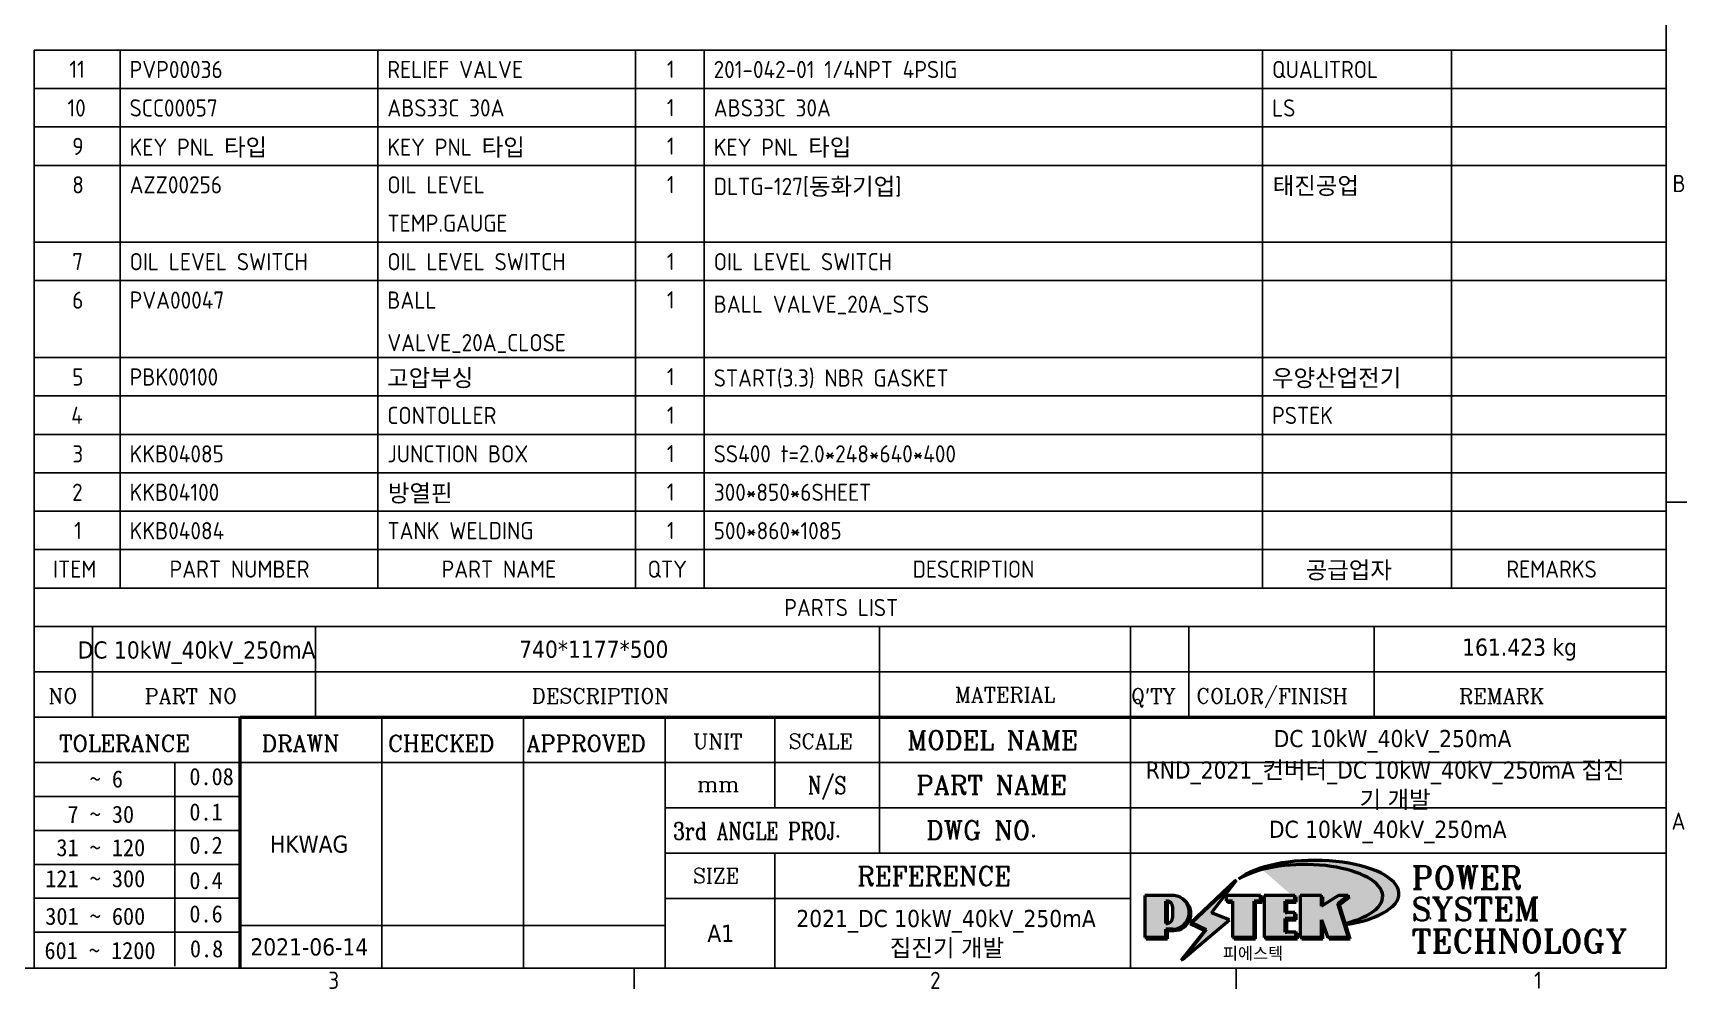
# Model space of a CAD drawing. Header units: millimetres. Extents: x 0 to 4205, y 0 to 2970.
# Drawn here: x 3154 to 4117, y 88 to 644 of the extents above; entities that cross this region are included whole.
import ezdxf
from ezdxf.enums import TextEntityAlignment as Align

# ---------------------------------------------------------------- set-up
doc = ezdxf.new("R2010")
doc.units = ezdxf.units.MM
doc.header["$LTSCALE"] = 5
doc.layers.get('0').update_dxf_attribs({"color": 3, "lineweight": 25})
for name, color, linetype, lineweight in [('경계(ISO)', 7, 'Continuous', 25), ('기호(ISO)', 5, 'Continuous', 25), ('제목(ISO)', 5, 'Continuous', 50), ('해치(ISO)', 7, 'Continuous', 18)]:
    doc.layers.add(name, color=color, linetype=linetype, lineweight=lineweight)
doc.styles.add('HAN_291', font='')
doc.styles.add('HAN_370', font='', dxfattribs={"width": 2})
doc.styles.add('RC_284', font='ROMANC.shx')
doc.styles.add('RC_287', font='ROMANC.shx')
doc.styles.add('RC_292', font='ROMANC.shx')
doc.styles.add('ROMANT_294', font='romant.shx')
doc.styles.add('문자 텍스트_PSTEK_POSCO', font='isocp.shx')
doc.styles.add('텍스트 스타일198', font='tahoma.ttf')
doc.styles.add('텍스트 스타일333', font='ROMANC.shx', dxfattribs={"width": 0.800000011920929})
doc.styles.get('HAN_291').set_extended_font_data('GulimChe')
doc.styles.get('HAN_370').set_extended_font_data('GulimChe')

# ---------------------------------------------------------------- blocks, each defined once
blk = doc.blocks.new('경계 Default Border')
at = {"layer": '경계(ISO)'}
for p, q in [((820.9999847412109, 74.25000190734863), (823.3999633789062, 74.25000190734863)), ((700.8333587646484, 20), (700.8333587646484, 17.59999990463257)), ((770.9166717529297, 20), (770.9166717529297, 17.59999990463257))]:
    blk.add_line(p, q, dxfattribs=at)
at = {"layer": '경계(ISO)', "flags": 128}
blk.add_lwpolyline([(20, 20), (20, 574.0000152587891), (820.9999847412109, 574.0000152587891), (820.9999847412109, 20), (20, 20)], dxfattribs=at)
at = {"layer": '경계(ISO)', "color": 2, "char_height": 2.000000029802322, "attachment_point": 7, "style": '문자 텍스트_PSTEK_POSCO'}
for s, insert in [('B', (821.718846771929, 110.3559296629392)), ('A', (821.6096005397008, 36.12023240455892)), ('3', (665.2373597012412, 17.580929648038)), ('2', (735.293492964537, 17.580929648038)), ('1', (805.6157107556489, 17.59999997019768))]:
    blk.add_mtext(s, dxfattribs=dict(at, insert=insert))
blk = doc.blocks.new('제목 블록 PSTEK')
for color, points in [(252, [(317.2195697678507, 17.0593801673321), (322.0326348870767, 21.62682475217465), (322.2781991042243, 21.94392121864296), (317.0471853425802, 16.97985676345368), (318.7512090904202, 16.1899260703855), (316.0018030350395, 12.71868385740789), (316.3356552234328, 13.00206718743325), (318.9235935156908, 16.2694494742633)]), (5, [(321.6183518841322, 17.4193704504104), (319.5281351041078, 18.24969419629727), (322.4505835294948, 22.02344462252142), (317.2195697678507, 17.0593801673321), (318.9235935156908, 16.2694494742633), (316.1741874603099, 12.79820726128571)]), (1, [(324.4839107253602, 19.60711530335299), (325.2419748254881, 19.60711530335299), (325.2419748254881, 20.25857663940324), (321.2266040451076, 20.25857663940324), (321.2266040451076, 19.60711530335299), (321.9846681452406, 19.60711530335299), (321.9846681452406, 15.3430047401139), (324.4839107253602, 15.3430047401139)]), (252, [(321.9846681452406, 19.60711530335299), (321.4042753185749, 19.60711530335299), (321.4042753185749, 19.45905590879572), (321.9846681452406, 19.45905590879572)]), (252, [(324.6615819988275, 19.45905590879572), (325.4196460989604, 19.45905590879572), (325.4196460989604, 20.11051724484596), (325.2419748254881, 20.11051724484596), (325.2419748254881, 19.60711530335299), (324.4839107253602, 19.60711530335299), (324.4839107253602, 15.3430047401139), (322.1623394187076, 15.3430047401139), (322.1623394187076, 15.19494534555726), (324.6615819988275, 15.19494534555726)]), (1, [(329.2277337269622, 20.25857663940324), (325.65654113025, 20.25857663940324), (325.65654113025, 15.3430047401139), (329.3580259941756, 15.3430047401139), (329.3580259941756, 15.9944660761648), (328.1137701654877, 15.9944660761648), (328.1137701654877, 17.56360607323003), (329.2277337269622, 17.56360607323003), (329.2277337269622, 18.25543873810179), (328.1137701654877, 18.25543873810179), (328.1137701654877, 19.60711530335299), (329.2277337269622, 19.60711530335299)]), (252, [(328.2914414389548, 19.45905590879572), (329.4054050004294, 19.45905590879572), (329.4054050004294, 20.11051724484596), (329.2277337269622, 20.11051724484596), (329.2277337269622, 19.60711530335299), (328.1137701654877, 19.60711530335299), (328.1137701654877, 18.25543873810179), (328.2914414389548, 18.25543873810179)]), (1, [(332.3312149849806, 20.25857663940324), (329.8592894925411, 20.25857663940324), (329.8592894925411, 15.3430047401139), (332.3312149849806, 15.3430047401139), (332.3312149849806, 17.4318630164523), (333.0701931098801, 15.3430047401139), (335.4855464857051, 15.3430047401139), (334.2514536401189, 19.30614745124769), (335.4379594596742, 20.25857663940324), (334.3071782107978, 20.25857663940324), (332.3312149849806, 18.99741471888304)]), (252, [(332.5088862584528, 20.1105172448466), (332.3312149849806, 20.1105172448466), (332.3312149849806, 18.99741471888368), (332.5088862584528, 19.11081371413894)]), (252, [(335.6156307331414, 20.11051724484596), (335.2535118015555, 20.11051724484596), (334.2514536401189, 19.30614745124769), (335.4855464857051, 15.3430047401139), (333.1954852176545, 15.3430047401139), (333.2478643833523, 15.19494534555726), (335.6632177591723, 15.19494534555726), (334.4291249135862, 19.15808805669106)]), (252, [(328.2914414389548, 17.41554667867274), (329.4054050004294, 17.41554667867274), (329.4054050004294, 18.10737934354514), (329.2277337269622, 18.10737934354514), (329.2277337269622, 17.56360607323003), (328.1137701654877, 17.56360607323003), (328.1137701654877, 15.9944660761648), (328.2914414389548, 15.9944660761648)]), (252, [(332.5088862584528, 16.92964231796647), (332.3312149849806, 17.43186301645164), (332.3312149849806, 15.3430047401139), (330.0369607660135, 15.3430047401139), (330.0369607660135, 15.19494534555726), (332.5088862584528, 15.19494534555726)]), (252, [(329.5356972676428, 15.8464066816075), (329.3580259941756, 15.8464066816075), (329.3580259941756, 15.3430047401139), (325.8342124037171, 15.3430047401139), (325.8342124037171, 15.19494534555726), (329.5356972676428, 15.19494534555726)])]:
    blk.add_hatch(color=color).paths.add_polyline_path(points)
h = blk.add_hatch(color=1)
edge = h.paths.add_edge_path(flags=0)
edge.add_line((314.2242174273352, 19.60711530335299), (314.2242174273352, 17.00126995915134))
edge.add_line((314.2242174273352, 17.00126995915134), (314.3485873187598, 17.00126995915134))
edge.add_arc((314.3485873187598, 17.6527312952023), 0.6514613360509371, 270, 360)
edge.add_line((315.0000486548106, 17.6527312952023), (315.0000486548106, 18.95565396730211))
edge.add_arc((314.3485873187598, 18.95565396730212), 0.6514613360508712, 0, 90)
edge.add_line((314.3485873187598, 19.60711530335299), (314.2242174273352, 19.60711530335299))
edge = h.paths.add_edge_path()
edge.add_arc((314.9847713324306, 18.28938669179658), 1.969189947606664, 269.9999999999959, 450)
edge.add_line((314.9847713324306, 20.25857663940318), (311.7664314776902, 20.25857663940324))
edge.add_line((311.7664314776902, 20.25857663940324), (311.7664314776902, 15.3430047401139))
edge.add_line((311.7664314776902, 15.3430047401139), (314.2242174273352, 15.3430047401139))
edge.add_line((314.2242174273352, 15.3430047401139), (314.2242174273352, 16.32019674418991))
edge.add_line((314.2242174273352, 16.32019674418991), (314.9847713324307, 16.32019674418991))
h = blk.add_hatch(color=252)
edge = h.paths.add_edge_path()
edge.add_arc((314.9847713324309, 18.28938669179657), 1.969189947606666, 270, 406.8278729790604)
edge.add_arc((315.1624426058984, 18.1413272972396), 1.969189947606962, -90, 53.560984836317004, ccw=False)
edge.add_line((315.1624426058984, 16.17213734963263), (314.4018887008024, 16.17213734963263))
edge.add_line((314.4018887008024, 16.17213734963263), (314.4018887008024, 15.19494534555726))
edge.add_line((314.4018887008024, 15.19494534555726), (311.9441027511573, 15.19494534555726))
edge.add_line((311.9441027511573, 15.19494534555726), (311.9441027511573, 15.3430047401139))
edge.add_line((311.9441027511573, 15.3430047401139), (314.2242174273352, 15.3430047401139))
edge.add_line((314.2242174273352, 15.3430047401139), (314.2242174273352, 16.32019674418991))
edge.add_line((314.2242174273352, 16.32019674418991), (314.9847713324309, 16.32019674418991))
h = blk.add_hatch(color=252)
edge = h.paths.add_edge_path()
edge.add_line((314.4018887008024, 19.45905590879572), (314.5262585922315, 19.45905590879572))
edge.add_arc((314.5262585922314, 18.80759457274939), 0.6514613360463194, 60.4189348879147, 90.00000000000318, ccw=False)
edge.add_arc((314.3485873187602, 18.95565396730057), 0.6514613360524251, 39.96992292766206, 90.00000000009999)
edge.add_line((314.3485873187591, 19.60711530335307), (314.2242174273352, 19.60711530335298))
edge.add_line((314.2242174273352, 19.60711530335299), (314.2242174273352, 17.00126995915134))
edge.add_line((314.2242174273352, 17.00126995915134), (314.3485873187591, 17.00126995915134))
edge.add_arc((314.3485873187568, 17.652731295233), 0.6514613360816299, 270.0000000002, 274.6930825552478)
edge.add_line((314.4018887008024, 17.0034541317032), (314.4018887008024, 19.45905590879572))
at = {"layer": '해치(ISO)', "true_color": 0x27d1fc}
h = blk.add_hatch(color=140, dxfattribs=at)
edge = h.paths.add_edge_path()
edge.add_ellipse((330.3660919371412, 20.15576403068321), major_axis=(9.100907360794343, 0), ratio=0.4069904968023172, start_angle=301.3098473703837, end_angle=507.7436900681698)
edge.add_ellipse((331.5340919371412, 20.4634168429492), major_axis=(-9.82350664112931, 0), ratio=0.3942600559756514, start_angle=111.51207141178469, end_angle=334.47025347086895, ccw=False)
edge.add_line((335.1363447531188, 16.8601935978785), (335.0955236905705, 16.99119398620872))
at = {"color": 180}
for p, q in [((182.475792979055, 11.79100474011392), (182.4757929790549, 51.56524660363496)), ((182.4757929790549, 51.56524660363496), (372.4757929537551, 51.56524660363496)), ((189.2651435055721, 51.56524660363496), (189.2651435055722, 41.00524660363494)), ((215.2152739891528, 41.00524660363494), (215.2152739891528, 51.56524660363496)), ((280.8758854511282, 51.56524660363496), (280.8758854511282, 41.00524660363494)), ((310.0881549537552, 51.56524660363496), (310.0881549537553, 41.00524660363494)), ((316.9044520275131, 51.56524660363496), (316.9044520275127, 41.00524660363494)), ((338.4566026226726, 51.56524660363496), (338.4566026226727, 41.00524660363494)), ((372.4757929537551, 51.56524660363496), (372.4757929537551, 11.79100474011389)), ((182.475792979055, 46.2852466036349), (372.4757929537551, 46.28524660363492)), ((182.475792979055, 41.00524660363493), (206.451475290024, 41.00524660363493)), ((222.9401812389276, 11.79100474011392), (222.9401812389276, 41.00524660363494)), ((239.4288871878316, 11.79100474011392), (239.4288871878316, 41.00524660363494)), ((255.9175931367356, 11.79100474011392), (255.9175931367356, 41.00524660363494)), ((268.6918866058747, 41.00524660363494), (268.6918866058747, 30.44524660363498)), ((280.8758854511282, 41.00524660363494), (280.8758854511282, 25.16524660363502)), ((310.088154953755, 41.00524660363494), (310.088154953755, 11.79100474011392)), ((182.475792979055, 35.72524660363497), (206.451475290024, 35.72524660363497)), ((198.8621818849491, 12.02524660363491), (198.8621818849491, 35.72524660363497)), ((206.451475290024, 35.72524660363497), (372.4757929537551, 35.72524660363497)), ((182.475792979055, 31.77524660363492), (206.451475290024, 31.77524660363492)), ((255.917593136736, 30.44524660363498), (372.4757929537552, 30.44524660363501)), ((182.475792979055, 27.82524660363487), (206.451475290024, 27.82524660363487)), ((255.9175931367359, 25.16524660363502), (372.4757929537552, 25.165246603635)), ((268.6918866058744, 25.16524660363502), (268.6918866058744, 11.79100474011392)), ((182.475792979055, 23.87524660363505), (206.451475290024, 23.87524660363505)), ((182.475792979055, 19.92524660363478), (206.451475290024, 19.92524660363478)), ((255.9175931367359, 19.88524660363481), (310.0881549537553, 19.88524660363481)), ((182.475792979055, 15.97524660363496), (206.451475290024, 15.97524660363496)), ((206.451475290024, 16.74100474011396), (255.9175931367359, 16.74100474011396)), ((182.475792979055, 11.79100474011392), (372.4757929537551, 11.79100474011389))]:
    blk.add_line(p, q, dxfattribs=at)
at = {"color": 7, "lineweight": 50}
for p, q in [((206.4514752900237, 11.79100474011392), (206.4514752900237, 41.00524660363494)), ((206.451475290024, 41.00524660363494), (372.4757929537551, 41.00524660363496))]:
    blk.add_line(p, q, dxfattribs=at)
at = {"color": 7}
for p, q in [((322.2781991042243, 21.94392121864296), (317.0471853425802, 16.97985676345368)), ((322.4505835294948, 22.02344462252142), (317.2195697678507, 17.0593801673321)), ((317.2195697678507, 17.0593801673321), (322.0326348870767, 21.62682475217465)), ((319.5281351041078, 18.24969419629727), (322.4505835294948, 22.02344462252142)), ((322.0326348870767, 21.62682475217465), (322.2781991042243, 21.94392121864296)), ((311.7664314776902, 20.25900474011391), (311.7664314776902, 15.34300474011391)), ((314.9847713324309, 20.25857663940324), (311.7664314776902, 20.25857663940324)), ((314.9847713324309, 20.25857663940324), (311.7664314776902, 20.25857663940324)), ((311.7664314776902, 20.25857663940324), (311.7664314776902, 15.3430047401139)), ((314.2242174273352, 17.00126995915134), (314.2242174273352, 19.60711530335299)), ((314.2242174273352, 19.60711530335299), (314.3485873187591, 19.60711530335299)), ((314.3485873187591, 19.60711530335299), (314.2242174273352, 19.60711530335299)), ((314.2242174273352, 19.60711530335299), (314.2242174273352, 17.00126995915134)), ((314.2242174273352, 17.00126995915134), (314.2242174273352, 19.60711530335299)), ((314.2242174273352, 19.60711530335299), (314.3485873187591, 19.60711530335299)), ((314.4018887008024, 19.45905590879572), (314.5262585922314, 19.45905590879572)), ((314.4018887008024, 17.0034541317032), (314.4018887008024, 19.45905590879572)), ((325.2419748254881, 20.25857663940324), (321.2266040451076, 20.25857663940324)), ((321.2266040451076, 20.25857663940324), (321.2266040451076, 19.60711530335299)), ((325.2419748254881, 20.25857663940324), (321.2266040451076, 20.25857663940324)), ((321.2266040451076, 20.25857663940324), (321.2266040451076, 19.60711530335299)), ((321.2266040451076, 19.60711530335299), (321.9846681452406, 19.60711530335299)), ((321.2266040451076, 19.60711530335299), (321.9846681452406, 19.60711530335299)), ((321.4042753185749, 19.60711530335299), (321.4042753185749, 19.45905590879572)), ((321.9846681452406, 19.60711530335299), (321.4042753185749, 19.60711530335299)), ((321.4042753185749, 19.45905590879572), (321.9846681452406, 19.45905590879572)), ((321.9846681452406, 19.60711530335299), (321.9846681452406, 15.3430047401139)), ((321.9846681452406, 19.45905590879572), (321.9846681452406, 19.60711530335299)), ((321.9846681452406, 19.60711530335299), (321.9846681452406, 15.3430047401139)), ((324.4839107253602, 19.60711530335299), (325.2419748254881, 19.60711530335299)), ((324.4839107253602, 15.3430047401139), (324.4839107253602, 19.60711530335299)), ((325.2419748254881, 19.60711530335299), (324.4839107253602, 19.60711530335299)), ((324.4839107253602, 19.60711530335299), (324.4839107253602, 15.3430047401139)), ((324.4839107253602, 19.60711530335299), (325.2419748254881, 19.60711530335299)), ((324.4839107253602, 15.3430047401139), (324.4839107253602, 19.60711530335299)), ((324.6615819988275, 19.45905590879572), (325.4196460989604, 19.45905590879572)), ((324.6615819988275, 15.19494534555726), (324.6615819988275, 19.45905590879572)), ((325.2419748254881, 19.60711530335299), (325.2419748254881, 20.25857663940324)), ((325.2419748254881, 19.60711530335299), (325.2419748254881, 20.25857663940324)), ((325.4196460989604, 20.11051724484596), (325.2419748254881, 20.11051724484596)), ((325.2419748254881, 20.11051724484596), (325.2419748254881, 19.60711530335299)), ((325.4196460989604, 19.45905590879572), (325.4196460989604, 20.11051724484596)), ((329.2277337269622, 20.25857663940324), (325.65654113025, 20.25857663940324)), ((325.65654113025, 20.25857663940324), (325.65654113025, 15.3430047401139)), ((325.65654113025, 20.25857663940324), (325.65654113025, 15.3430047401139)), ((329.2277337269622, 20.25857663940324), (325.65654113025, 20.25857663940324)), ((328.1137701654877, 18.25543873810179), (328.1137701654877, 19.60711530335299)), ((328.1137701654877, 19.60711530335299), (329.2277337269622, 19.60711530335299)), ((329.2277337269622, 19.60711530335299), (328.1137701654877, 19.60711530335299)), ((328.1137701654877, 19.60711530335299), (328.1137701654877, 18.25543873810179)), ((328.1137701654877, 18.25543873810179), (328.1137701654877, 19.60711530335299)), ((328.1137701654877, 19.60711530335299), (329.2277337269622, 19.60711530335299)), ((328.2914414389548, 18.25543873810179), (328.2914414389548, 19.45905590879572)), ((328.2914414389548, 19.45905590879572), (329.4054050004294, 19.45905590879572)), ((329.2277337269622, 19.60711530335299), (329.2277337269622, 20.25857663940324)), ((329.2277337269622, 19.60711530335299), (329.2277337269622, 20.25857663940324)), ((329.4054050004294, 20.11051724484596), (329.2277337269622, 20.11051724484596)), ((329.2277337269622, 20.11051724484596), (329.2277337269622, 19.60711530335299)), ((329.4054050004294, 19.45905590879572), (329.4054050004294, 20.11051724484596)), ((332.3312149849806, 20.25857663940324), (329.8592894925411, 20.25857663940324)), ((329.8592894925411, 20.25857663940324), (329.8592894925411, 15.3430047401139)), ((329.8592894925411, 20.25857663940324), (329.8592894925411, 15.3430047401139)), ((332.3312149849806, 20.25857663940324), (329.8592894925411, 20.25857663940324)), ((334.3071782107978, 20.25857663940324), (332.3312149849806, 18.99741471888304)), ((332.3312149849806, 18.99741471888304), (332.3312149849806, 20.25857663940324)), ((334.3071782107978, 20.25857663940324), (332.3312149849806, 18.99741471888304)), ((332.3312149849806, 18.99741471888304), (332.3312149849806, 20.25857663940324)), ((332.5088862584528, 20.1105172448466), (332.3312149849806, 20.1105172448466)), ((332.3312149849806, 20.1105172448466), (332.3312149849806, 18.99741471888368)), ((332.5088862584528, 19.11081371413894), (332.5088862584528, 20.1105172448466)), ((334.2514536401189, 19.30614745124769), (335.4379594596742, 20.25857663940324)), ((334.2514536401189, 19.30614745124769), (335.4379594596742, 20.25857663940324)), ((335.2535118015555, 20.11051724484596), (334.2514536401189, 19.30614745124769)), ((335.4855464857051, 15.3430047401139), (334.2514536401189, 19.30614745124769)), ((334.2514536401189, 19.30614745124769), (335.4855464857051, 15.3430047401139)), ((335.4855464857051, 15.3430047401139), (334.2514536401189, 19.30614745124769)), ((335.4379594596742, 20.25857663940324), (334.3071782107978, 20.25857663940324)), ((335.4379594596742, 20.25857663940324), (334.3071782107978, 20.25857663940324)), ((334.4291249135862, 19.15808805669104), (335.6156307331414, 20.11051724484596)), ((335.6156307331414, 20.11051724484596), (335.2535118015555, 20.11051724484596)), ((315.0000486548106, 18.95565396730275), (315.0000486548106, 17.65273129520161)), ((315.0000486548106, 18.95565396730275), (315.0000486548106, 17.65273129520161)), ((316.1741874603099, 12.79820726128571), (321.6183518841322, 17.4193704504104)), ((321.6183518841322, 17.4193704504104), (319.5281351041078, 18.24969419629727)), ((329.2277337269622, 18.25543873810179), (328.1137701654877, 18.25543873810179)), ((328.1137701654877, 18.25543873810179), (328.2914414389548, 18.25543873810179)), ((329.2277337269622, 18.25543873810179), (328.1137701654877, 18.25543873810179)), ((328.1137701654877, 17.56360607323003), (329.2277337269622, 17.56360607323003)), ((328.1137701654877, 15.9944660761648), (328.1137701654877, 17.56360607323003)), ((329.2277337269622, 17.56360607323003), (328.1137701654877, 17.56360607323003)), ((328.1137701654877, 17.56360607323003), (328.1137701654877, 15.9944660761648)), ((328.1137701654877, 17.56360607323003), (329.2277337269622, 17.56360607323003)), ((328.1137701654877, 15.9944660761648), (328.1137701654877, 17.56360607323003)), ((328.2914414389548, 15.9944660761648), (328.2914414389548, 17.41554667867274)), ((328.2914414389548, 17.41554667867274), (329.4054050004294, 17.41554667867274)), ((329.2277337269622, 17.56360607323003), (329.2277337269622, 18.25543873810179)), ((329.2277337269622, 17.56360607323003), (329.2277337269622, 18.25543873810179)), ((329.4054050004294, 18.10737934354514), (329.2277337269622, 18.10737934354514)), ((329.2277337269622, 18.10737934354514), (329.2277337269622, 17.56360607323003)), ((329.4054050004294, 17.41554667867274), (329.4054050004294, 18.10737934354514)), ((332.3312149849806, 18.99741471888368), (332.5088862584528, 19.11081371413894)), ((332.3312149849806, 17.4318630164523), (333.0701931098801, 15.3430047401139)), ((332.3312149849806, 15.3430047401139), (332.3312149849806, 17.4318630164523)), ((332.5088862584528, 16.92964231796647), (332.3312149849806, 17.43186301645164)), ((332.3312149849806, 17.43186301645164), (332.3312149849806, 15.3430047401139)), ((332.3312149849806, 17.4318630164523), (333.0701931098801, 15.3430047401139)), ((332.3312149849806, 15.3430047401139), (332.3312149849806, 17.4318630164523)), ((335.6632177591723, 15.19494534555726), (334.4291249135862, 19.15808805669104)), ((345.0447381189468, 17.50375595811051), (344.9867755289346, 17.689895936919)), ((314.3485873187591, 17.00126995915134), (314.2242174273352, 17.00126995915134)), ((314.2242174273352, 17.00126995915134), (314.3485873187591, 17.00126995915134)), ((314.3485873187591, 17.00126995915134), (314.2242174273352, 17.00126995915134)), ((314.2242174273352, 16.32019674418991), (314.9847713324309, 16.32019674418991)), ((314.2242174273352, 15.3430047401139), (314.2242174273352, 16.32019674418991)), ((314.9847713324309, 16.32019674418991), (314.2242174273352, 16.32019674418991)), ((314.2242174273352, 16.32019674418991), (314.2242174273352, 15.3430047401139)), ((314.2242174273352, 16.32019674418991), (314.9847713324309, 16.32019674418991)), ((314.2242174273352, 15.3430047401139), (314.2242174273352, 16.32019674418991)), ((314.4018887008024, 16.17213734963263), (315.162442605898, 16.17213734963263)), ((314.4018887008024, 15.19494534555726), (314.4018887008024, 16.17213734963263)), ((318.7512090904202, 16.1899260703855), (316.0018030350395, 12.71868385740789)), ((318.9235935156908, 16.2694494742633), (316.1741874603099, 12.79820726128571)), ((316.3356552234328, 13.00206718743325), (318.9235935156908, 16.2694494742633)), ((317.0471853425802, 16.97985676345368), (318.7512090904202, 16.1899260703855)), ((318.9235935156908, 16.2694494742633), (317.2195697678507, 17.0593801673321)), ((317.2195697678507, 17.0593801673321), (318.9235935156908, 16.2694494742633)), ((329.3580259941756, 15.9944660761648), (328.1137701654877, 15.9944660761648)), ((328.1137701654877, 15.9944660761648), (328.2914414389548, 15.9944660761648)), ((329.3580259941756, 15.9944660761648), (328.1137701654877, 15.9944660761648)), ((329.3580259941756, 15.3430047401139), (329.3580259941756, 15.9944660761648)), ((329.3580259941756, 15.3430047401139), (329.3580259941756, 15.9944660761648)), ((329.5356972676428, 15.8464066816075), (329.3580259941756, 15.8464066816075)), ((329.3580259941756, 15.8464066816075), (329.3580259941756, 15.3430047401139)), ((329.5356972676428, 15.19494534555726), (329.5356972676428, 15.8464066816075)), ((332.5088862584528, 15.19494534555726), (332.5088862584528, 16.92964231796647)), ((311.7664314776902, 15.3430047401139), (314.2242174273352, 15.3430047401139)), ((311.7664314776902, 15.3430047401139), (314.2242174273352, 15.3430047401139)), ((314.2242174273352, 15.3430047401139), (311.9441027511573, 15.3430047401139)), ((311.9441027511573, 15.3430047401139), (311.9441027511573, 15.19494534555726)), ((311.9441027511573, 15.19494534555726), (314.4018887008024, 15.19494534555726)), ((321.9846681452406, 15.3430047401139), (324.4839107253602, 15.3430047401139)), ((321.9846681452406, 15.3430047401139), (324.4839107253602, 15.3430047401139)), ((324.4839107253602, 15.3430047401139), (322.1623394187076, 15.3430047401139)), ((322.1623394187076, 15.3430047401139), (322.1623394187076, 15.19494534555726)), ((322.1623394187076, 15.19494534555726), (324.6615819988275, 15.19494534555726)), ((325.65654113025, 15.3430047401139), (329.3580259941756, 15.3430047401139)), ((325.65654113025, 15.3430047401139), (329.3580259941756, 15.3430047401139)), ((329.3580259941756, 15.3430047401139), (325.8342124037171, 15.3430047401139)), ((325.8342124037171, 15.3430047401139), (325.8342124037171, 15.19494534555726)), ((325.8342124037171, 15.19494534555726), (329.5356972676428, 15.19494534555726)), ((329.8592894925411, 15.3430047401139), (332.3312149849806, 15.3430047401139)), ((329.8592894925411, 15.3430047401139), (332.3312149849806, 15.3430047401139)), ((332.3312149849806, 15.3430047401139), (330.0369607660135, 15.3430047401139)), ((330.0369607660135, 15.3430047401139), (330.0369607660135, 15.19494534555726)), ((330.0369607660135, 15.19494534555726), (332.5088862584528, 15.19494534555726)), ((333.0701931098801, 15.3430047401139), (335.4855464857051, 15.3430047401139)), ((333.0701931098801, 15.3430047401139), (335.4855464857051, 15.3430047401139)), ((335.4855464857051, 15.3430047401139), (333.1954852176545, 15.3430047401139)), ((333.1954852176545, 15.3430047401139), (333.2478643833523, 15.19494534555726)), ((333.2478643833523, 15.19494534555726), (335.6632177591723, 15.19494534555726)), ((316.0018030350395, 12.71868385740789), (316.3356552234328, 13.00206718743325))]:
    blk.add_line(p, q, dxfattribs=at)
at = {"color": 5}
for p, q in [((322.4505835294948, 22.02344462252142), (317.2195697678507, 17.0593801673321)), ((319.5281351041078, 18.24969419629727), (322.4505835294948, 22.02344462252142)), ((316.1741874603099, 12.79820726128571), (321.6183518841322, 17.4193704504104)), ((321.6183518841322, 17.4193704504104), (319.5281351041078, 18.24969419629727)), ((318.9235935156908, 16.2694494742633), (316.1741874603099, 12.79820726128571)), ((317.2195697678507, 17.0593801673321), (318.9235935156908, 16.2694494742633))]:
    blk.add_line(p, q, dxfattribs=at)
at = {"color": 1}
for p, q in [((314.9847713324309, 20.25857663940324), (311.7664314776902, 20.25857663940324)), ((311.7664314776902, 20.25857663940324), (311.7664314776902, 15.3430047401139)), ((314.2242174273352, 17.00126995915134), (314.2242174273352, 19.60711530335299)), ((314.2242174273352, 19.60711530335299), (314.3485873187591, 19.60711530335299)), ((325.2419748254881, 20.25857663940324), (321.2266040451076, 20.25857663940324)), ((321.2266040451076, 20.25857663940324), (321.2266040451076, 19.60711530335299)), ((321.2266040451076, 19.60711530335299), (321.9846681452406, 19.60711530335299)), ((321.9846681452406, 19.60711530335299), (321.9846681452406, 15.3430047401139)), ((324.4839107253602, 19.60711530335299), (325.2419748254881, 19.60711530335299)), ((324.4839107253602, 15.3430047401139), (324.4839107253602, 19.60711530335299)), ((325.2419748254881, 19.60711530335299), (325.2419748254881, 20.25857663940324)), ((329.2277337269622, 20.25857663940324), (325.65654113025, 20.25857663940324)), ((325.65654113025, 20.25857663940324), (325.65654113025, 15.3430047401139)), ((328.1137701654877, 18.25543873810179), (328.1137701654877, 19.60711530335299)), ((328.1137701654877, 19.60711530335299), (329.2277337269622, 19.60711530335299)), ((329.2277337269622, 19.60711530335299), (329.2277337269622, 20.25857663940324)), ((332.3312149849806, 20.25857663940324), (329.8592894925411, 20.25857663940324)), ((329.8592894925411, 20.25857663940324), (329.8592894925411, 15.3430047401139)), ((334.3071782107978, 20.25857663940324), (332.3312149849806, 18.99741471888304)), ((332.3312149849806, 18.99741471888304), (332.3312149849806, 20.25857663940324)), ((334.2514536401189, 19.30614745124769), (335.4379594596742, 20.25857663940324)), ((335.4855464857051, 15.3430047401139), (334.2514536401189, 19.30614745124769)), ((335.4379594596742, 20.25857663940324), (334.3071782107978, 20.25857663940324)), ((315.0000486548106, 18.95565396730275), (315.0000486548106, 17.65273129520161)), ((329.2277337269622, 18.25543873810179), (328.1137701654877, 18.25543873810179)), ((328.1137701654877, 17.56360607323003), (329.2277337269622, 17.56360607323003)), ((328.1137701654877, 15.9944660761648), (328.1137701654877, 17.56360607323003)), ((329.2277337269622, 17.56360607323003), (329.2277337269622, 18.25543873810179)), ((332.3312149849806, 17.4318630164523), (333.0701931098801, 15.3430047401139)), ((332.3312149849806, 15.3430047401139), (332.3312149849806, 17.4318630164523)), ((314.3485873187591, 17.00126995915134), (314.2242174273352, 17.00126995915134)), ((314.2242174273352, 16.32019674418991), (314.9847713324309, 16.32019674418991)), ((314.2242174273352, 15.3430047401139), (314.2242174273352, 16.32019674418991)), ((329.3580259941756, 15.9944660761648), (328.1137701654877, 15.9944660761648)), ((329.3580259941756, 15.3430047401139), (329.3580259941756, 15.9944660761648)), ((311.7664314776902, 15.3430047401139), (314.2242174273352, 15.3430047401139)), ((321.9846681452406, 15.3430047401139), (324.4839107253602, 15.3430047401139)), ((325.65654113025, 15.3430047401139), (329.3580259941756, 15.3430047401139)), ((329.8592894925411, 15.3430047401139), (332.3312149849806, 15.3430047401139)), ((333.0701931098801, 15.3430047401139), (335.4855464857051, 15.3430047401139))]:
    blk.add_line(p, q, dxfattribs=at)
at = {"color": 7}
for centre, radius, start, end in [((314.3485873187598, 18.95565396730211), 0.6514613360508712, 0, 90), ((314.3485873187602, 18.95565396730057), 0.6514613360524251, 39.96992292766117, 90), ((314.3485873187598, 18.95565396730212), 0.6514613360508712, 0, 90), ((314.5262585922314, 18.80759457274939), 0.6514613360463193, 60.41893488791137, 90), ((314.9847713324309, 18.28938669179658), 1.969189947606665, 270, 90), ((314.9847713324309, 18.28938669179658), 1.969189947606665, 270, 90), ((314.9847713324307, 18.2893866917965), 1.969189947606594, 270, 46.82787297909833), ((315.1624426058984, 18.1413272972396), 1.969189947606961, 270, 53.56098483636067), ((314.3485873187597, 17.65273129520228), 0.6514613360509381, 270, 0), ((314.3485873187598, 17.6527312952023), 0.6514613360509381, 270, 0), ((314.3485873187568, 17.652731295233), 0.6514613360816299, 270, 274.6930825552478)]:
    blk.add_arc(centre, radius, start, end, dxfattribs=at)
at = {"color": 1}
for centre, radius, start, end in [((314.3485873187598, 18.95565396730211), 0.6514613360508712, 0, 90), ((314.9847713324309, 18.28938669179657), 1.969189947606665, 270, 90), ((314.3485873187598, 17.6527312952023), 0.6514613360509381, 270, 0)]:
    blk.add_arc(centre, radius, start, end, dxfattribs=at)
at = {"layer": '제목(ISO)', "lineweight": 18}
blk.add_line((182.475792979055, 35.72500474011393), (182.475792979055, 11.79100474011392), dxfattribs=at)
at = {"layer": '제목(ISO)'}
for p, q in [((322.2781991042243, 21.94392121864296), (317.0471853425802, 16.97985676345368)), ((322.4505835294948, 22.02344462252142), (317.2195697678507, 17.0593801673321)), ((317.2195697678507, 17.0593801673321), (322.0326348870767, 21.62682475217465)), ((319.5281351041078, 18.24969419629727), (322.4505835294948, 22.02344462252142)), ((322.0326348870767, 21.62682475217465), (322.2781991042243, 21.94392121864296)), ((314.9847713324306, 20.25857663940324), (311.7664314776902, 20.25857663940324)), ((311.7664314776902, 20.25857663940324), (311.7664314776902, 15.3430047401139)), ((314.2242174273352, 17.00126995915134), (314.2242174273352, 19.60711530335299)), ((314.2242174273352, 19.60711530335299), (314.3485873187598, 19.60711530335299)), ((314.3485873187591, 19.60711530335299), (314.2242174273352, 19.60711530335299)), ((314.2242174273352, 19.60711530335299), (314.2242174273352, 17.00126995915134)), ((314.4018887008024, 19.45905590879572), (314.5262585922314, 19.45905590879572)), ((314.4018887008024, 17.0034541317032), (314.4018887008024, 19.45905590879572)), ((325.2419748254881, 20.25857663940324), (321.2266040451076, 20.25857663940324)), ((321.2266040451076, 20.25857663940324), (321.2266040451076, 19.60711530335299)), ((321.2266040451076, 19.60711530335299), (321.9846681452406, 19.60711530335299)), ((321.9846681452406, 19.60711530335299), (321.4042753185749, 19.60711530335299)), ((321.4042753185749, 19.60711530335299), (321.4042753185749, 19.45905590879572)), ((321.4042753185749, 19.45905590879572), (321.9846681452406, 19.45905590879572)), ((321.9846681452406, 19.60711530335299), (321.9846681452406, 15.3430047401139)), ((321.9846681452406, 19.45905590879572), (321.9846681452406, 19.60711530335299)), ((324.4839107253602, 19.60711530335299), (325.2419748254881, 19.60711530335299)), ((324.4839107253602, 15.3430047401139), (324.4839107253602, 19.60711530335299)), ((325.2419748254881, 19.60711530335299), (324.4839107253602, 19.60711530335299)), ((324.4839107253602, 19.60711530335299), (324.4839107253602, 15.3430047401139)), ((324.6615819988275, 19.45905590879572), (325.4196460989604, 19.45905590879572)), ((324.6615819988275, 15.19494534555726), (324.6615819988275, 19.45905590879572)), ((325.2419748254881, 19.60711530335299), (325.2419748254881, 20.25857663940324)), ((325.4196460989604, 20.11051724484596), (325.2419748254881, 20.11051724484596)), ((325.2419748254881, 20.11051724484596), (325.2419748254881, 19.60711530335299)), ((325.4196460989604, 19.45905590879572), (325.4196460989604, 20.11051724484596)), ((329.2277337269622, 20.25857663940324), (325.65654113025, 20.25857663940324)), ((325.65654113025, 20.25857663940324), (325.65654113025, 15.3430047401139)), ((328.1137701654877, 18.25543873810179), (328.1137701654877, 19.60711530335299)), ((328.1137701654877, 19.60711530335299), (329.2277337269622, 19.60711530335299)), ((329.2277337269622, 19.60711530335299), (328.1137701654877, 19.60711530335299)), ((328.1137701654877, 19.60711530335299), (328.1137701654877, 18.25543873810179)), ((328.2914414389548, 19.45905590879572), (329.4054050004294, 19.45905590879572)), ((328.2914414389548, 18.25543873810179), (328.2914414389548, 19.45905590879572)), ((329.2277337269622, 19.60711530335299), (329.2277337269622, 20.25857663940324)), ((329.4054050004294, 20.11051724484596), (329.2277337269622, 20.11051724484596)), ((329.2277337269622, 20.11051724484596), (329.2277337269622, 19.60711530335299)), ((329.4054050004294, 19.45905590879572), (329.4054050004294, 20.11051724484596)), ((332.3312149849806, 20.25857663940324), (329.8592894925411, 20.25857663940324)), ((329.8592894925411, 20.25857663940324), (329.8592894925411, 15.3430047401139)), ((334.3071782107978, 20.25857663940324), (332.3312149849806, 18.99741471888304)), ((332.3312149849806, 18.99741471888304), (332.3312149849806, 20.25857663940324)), ((332.5088862584528, 20.1105172448466), (332.3312149849806, 20.1105172448466)), ((332.3312149849806, 20.1105172448466), (332.3312149849806, 18.99741471888368)), ((332.5088862584528, 19.11081371413894), (332.5088862584528, 20.1105172448466)), ((334.2514536401189, 19.30614745124769), (335.4379594596742, 20.25857663940324)), ((335.2535118015555, 20.11051724484596), (334.2514536401189, 19.30614745124769)), ((335.4855464857051, 15.3430047401139), (334.2514536401189, 19.30614745124769)), ((334.2514536401189, 19.30614745124769), (335.4855464857051, 15.3430047401139)), ((335.4379594596742, 20.25857663940324), (334.3071782107978, 20.25857663940324)), ((334.4291249135862, 19.15808805669106), (335.6156307331414, 20.11051724484596)), ((335.6156307331414, 20.11051724484596), (335.2535118015555, 20.11051724484596)), ((315.0000486548106, 18.95565396730211), (315.0000486548106, 17.6527312952023)), ((316.1741874603099, 12.79820726128571), (321.6183518841322, 17.4193704504104)), ((321.6183518841322, 17.4193704504104), (319.5281351041078, 18.24969419629727)), ((329.2277337269622, 18.25543873810179), (328.1137701654877, 18.25543873810179)), ((328.1137701654877, 18.25543873810179), (328.2914414389548, 18.25543873810179)), ((328.1137701654877, 15.9944660761648), (328.1137701654877, 17.56360607323003)), ((328.1137701654877, 17.56360607323003), (329.2277337269622, 17.56360607323003)), ((329.2277337269622, 17.56360607323003), (328.1137701654877, 17.56360607323003)), ((328.1137701654877, 17.56360607323003), (328.1137701654877, 15.9944660761648)), ((328.2914414389548, 17.41554667867274), (329.4054050004294, 17.41554667867274)), ((328.2914414389548, 15.9944660761648), (328.2914414389548, 17.41554667867274)), ((329.2277337269622, 17.56360607323003), (329.2277337269622, 18.25543873810179)), ((329.4054050004294, 18.10737934354514), (329.2277337269622, 18.10737934354514)), ((329.2277337269622, 18.10737934354514), (329.2277337269622, 17.56360607323003)), ((329.4054050004294, 17.41554667867274), (329.4054050004294, 18.10737934354514)), ((332.3312149849806, 18.99741471888368), (332.5088862584528, 19.11081371413894)), ((332.3312149849806, 15.3430047401139), (332.3312149849806, 17.4318630164523)), ((332.3312149849806, 17.4318630164523), (333.0701931098801, 15.3430047401139)), ((332.5088862584528, 16.92964231796647), (332.3312149849806, 17.43186301645164)), ((332.3312149849806, 17.43186301645164), (332.3312149849806, 15.3430047401139)), ((335.6632177591723, 15.19494534555726), (334.4291249135862, 19.15808805669106)), ((314.3485873187598, 17.00126995915134), (314.2242174273352, 17.00126995915134)), ((314.2242174273352, 17.00126995915134), (314.3485873187591, 17.00126995915134)), ((314.2242174273352, 15.3430047401139), (314.2242174273352, 16.32019674418991)), ((314.2242174273352, 16.32019674418991), (314.9847713324307, 16.32019674418991)), ((314.9847713324309, 16.32019674418991), (314.2242174273352, 16.32019674418991)), ((314.2242174273352, 16.32019674418991), (314.2242174273352, 15.3430047401139)), ((314.4018887008024, 15.19494534555726), (314.4018887008024, 16.17213734963263)), ((314.4018887008024, 16.17213734963263), (315.1624426058984, 16.17213734963263)), ((318.7512090904202, 16.1899260703855), (316.0018030350395, 12.71868385740789)), ((318.9235935156908, 16.2694494742633), (316.1741874603099, 12.79820726128571)), ((316.3356552234328, 13.00206718743325), (318.9235935156908, 16.2694494742633)), ((317.0471853425802, 16.97985676345368), (318.7512090904202, 16.1899260703855)), ((317.2195697678507, 17.0593801673321), (318.9235935156908, 16.2694494742633)), ((318.9235935156908, 16.2694494742633), (317.2195697678507, 17.0593801673321)), ((329.3580259941756, 15.9944660761648), (328.1137701654877, 15.9944660761648)), ((328.1137701654877, 15.9944660761648), (328.2914414389548, 15.9944660761648)), ((329.3580259941756, 15.3430047401139), (329.3580259941756, 15.9944660761648)), ((329.5356972676428, 15.8464066816075), (329.3580259941756, 15.8464066816075)), ((329.3580259941756, 15.8464066816075), (329.3580259941756, 15.3430047401139)), ((329.5356972676428, 15.19494534555726), (329.5356972676428, 15.8464066816075)), ((332.5088862584528, 15.19494534555726), (332.5088862584528, 16.92964231796647)), ((311.7664314776902, 15.3430047401139), (314.2242174273352, 15.3430047401139)), ((314.2242174273352, 15.3430047401139), (311.9441027511573, 15.3430047401139)), ((311.9441027511573, 15.3430047401139), (311.9441027511573, 15.19494534555726)), ((311.9441027511573, 15.19494534555726), (314.4018887008024, 15.19494534555726)), ((321.9846681452406, 15.3430047401139), (324.4839107253602, 15.3430047401139)), ((324.4839107253602, 15.3430047401139), (322.1623394187076, 15.3430047401139)), ((322.1623394187076, 15.3430047401139), (322.1623394187076, 15.19494534555726)), ((322.1623394187076, 15.19494534555726), (324.6615819988275, 15.19494534555726)), ((325.65654113025, 15.3430047401139), (329.3580259941756, 15.3430047401139)), ((329.3580259941756, 15.3430047401139), (325.8342124037171, 15.3430047401139)), ((325.8342124037171, 15.3430047401139), (325.8342124037171, 15.19494534555726)), ((325.8342124037171, 15.19494534555726), (329.5356972676428, 15.19494534555726)), ((329.8592894925411, 15.3430047401139), (332.3312149849806, 15.3430047401139)), ((332.3312149849806, 15.3430047401139), (330.0369607660135, 15.3430047401139)), ((330.0369607660135, 15.3430047401139), (330.0369607660135, 15.19494534555726)), ((330.0369607660135, 15.19494534555726), (332.5088862584528, 15.19494534555726)), ((333.0701931098801, 15.3430047401139), (335.4855464857051, 15.3430047401139)), ((335.4855464857051, 15.3430047401139), (333.1954852176545, 15.3430047401139)), ((333.1954852176545, 15.3430047401139), (333.2478643833523, 15.19494534555726)), ((333.2478643833523, 15.19494534555726), (335.6632177591723, 15.19494534555726)), ((316.0018030350395, 12.71868385740789), (316.3356552234328, 13.00206718743325))]:
    blk.add_line(p, q, dxfattribs=at)
at = {"layer": '제목(ISO)', "color": 4}
blk.add_line((335.1363447531188, 16.8601935978785), (335.0955236905705, 16.99119398620872), dxfattribs=at)
at = {"layer": '제목(ISO)'}
for centre, radius, start, end in [((314.3485873187598, 18.95565396730212), 0.6514613360508712, 0, 90), ((314.3485873187602, 18.95565396730057), 0.6514613360524251, 39.96992292766117, 90), ((314.5262585922314, 18.80759457274939), 0.6514613360463193, 60.41893488791137, 90), ((314.9847713324306, 18.28938669179658), 1.969189947606664, 46.82787297909431, 90), ((314.9847713324307, 18.2893866917965), 1.969189947606594, 270, 46.82787297909833), ((314.9847713324309, 18.28938669179657), 1.969189947606666, 270, 46.8278729790603), ((315.1624426058984, 18.1413272972396), 1.969189947606962, 270, 53.56098483631701), ((314.3485873187598, 17.6527312952023), 0.6514613360509371, 270, 0), ((314.3485873187568, 17.652731295233), 0.6514613360816299, 270, 274.6930825552478)]:
    blk.add_arc(centre, radius, start, end, dxfattribs=at)
at = {"layer": '제목(ISO)', "color": 4}
for centre, major_axis, ratio, start_param, end_param in [((331.5340919371412, 20.4634168429492), (9.82350664112931, 0), 0.3942600559756514, 5.087845455444478, 8.97919982663645), ((330.3660919371412, 20.15576403068321), (9.100907360794343, 0), 0.4069904968023172, 5.258848905294775, 8.861799147915196)]:
    blk.add_ellipse(centre, major_axis=major_axis, ratio=ratio, start_param=start_param, end_param=end_param, dxfattribs=at)
at = {"color": 2}
for s, height, style, p in [('NO', 1.742399930953979, 'RC_284', (184.135398793432, 42.62317362549192)), ('PART NO', 1.742399930953979, 'RC_284', (195.3359407378685, 42.62317362549192)), ('DESCRIPTION', 1.742399930953979, 'RC_284', (240.4025565652523, 42.62317362549192)), ("Q'TY", 1.742399930953979, 'RC_284', (310.1440786515383, 42.62317362549192)), ('COLOR/FINISH', 1.742399930953979, 'RC_284', (317.7725341324144, 42.62317362549192)), ('REMARK', 1.742399930953979, 'RC_284', (348.346649953877, 42.62317362549192)), (' TOLERANCE', 1.899999976158142, 'RC_287', (184.0872874387979, 37.00893196870329)), ('DRAWN', 1.899999976158142, 'RC_287', (208.9766620976279, 37.00893196870329)), ('CHECKED', 1.899999976158142, 'RC_287', (223.6856844514997, 37.00893196870329)), ('APPROVED', 1.899999976158142, 'RC_287', (239.7795453577791, 37.00893196870329)), ('UNIT', 1.742399930953979, 'RC_284', (259.1652673287452, 37.34317362549218)), ('SCALE', 1.742399930953979, 'RC_284', (270.2934779252897, 37.34317362549218)), ('MODEL NAME', 2.178000062704086, 'RC_292', (284.096330289083, 37.25462520371384)), ('    ~ 6', 2.000000029802322, 'HAN_291', (183.7721304966814, 32.8176515608431)), ('0.08', 2.000000029802322, 'HAN_291', (200.5467345600617, 33.09873600004101)), ('mm', 1.742399930953979, 'RC_284', (259.6505418159997, 32.3543089683787)), ('PART NAME', 2.178000062704086, 'RC_292', (285.1416959765849, 32.03045329421792)), ('0.1', 2.000000029802322, 'HAN_291', (200.5467345600617, 28.98646558742206)), ('  7 ~ 30', 2.000000029802322, 'HAN_291', (183.7721304966814, 28.70538114822415)), (' DWG NO.', 2.178000062704086, 'RC_292', (284.8124284083233, 26.75045329421772)), ('0.2', 2.000000029802322, 'HAN_291', (200.5467345600617, 25.10736625836028)), (' 31 ~ 120', 2.000000029802322, 'HAN_291', (183.7721304966814, 24.82628181916237)), ('121 ~ 300', 2.000000029802322, 'HAN_291', (183.7721304966814, 21.21401206133254)), ('SIZE', 1.742399930953979, 'RC_284', (259.1652673287452, 21.69497768947366)), ('REFERENCE', 2.178000062704086, 'RC_292', (278.2741065029841, 21.43214925458022)), ('0.4', 2.000000029802322, 'HAN_291', (200.5467345600617, 20.99509650053045)), ('301 ~ 600', 2.000000029802322, 'HAN_291', (183.7721304966814, 16.83491273227077)), ('0.6', 2.000000029802322, 'HAN_291', (200.5467345600617, 17.11599717146868)), ('601 ~ 1200', 2.000000029802322, 'HAN_291', (183.6802025156883, 12.84759660881125)), ('0.8', 2.000000029802322, 'HAN_291', (200.6097246063884, 13.05732192299702))]:
    blk.add_text(s, height=height, dxfattribs=dict(at, style=style)).set_placement(p)
at = {"color": 2, "style": 'RC_284'}
blk.add_text('MATERIAL', height=1.742399930953979, dxfattribs=at).set_placement((295.4820202024417, 43.64524660363492), align=Align.MIDDLE_CENTER)
at = {"color": 7, "style": '텍스트 스타일333', "width": 0.7999999523162842}
blk.add_text('N/S', height=2.000000029802322, dxfattribs=at).set_placement((274.7838860285014, 33.08524660363496), align=Align.MIDDLE_CENTER)
at = {"color": 2, "style": '텍스트 스타일333', "width": 0.7999999523162842}
blk.add_text('3rd ANGLE PROJ.', height=2.000000029802322, dxfattribs=at).set_placement((256.8430306642954, 26.76148381654429))
at = {"color": 7, "style": 'ROMANT_294'}
for s, p in [('POWER', (342.82727231297, 20.97115304607566)), ('SYSTEM', (342.82727231297, 17.3284636719184)), ('TECHNOLOGY', (342.82727231297, 13.57194088644453))]:
    blk.add_text(s, height=2.700000107288361, dxfattribs=at).set_placement(p)
at = {"color": 7, "insert": (320.8519732224835, 14.21236326823155), "char_height": 1.400000005960464, "attachment_point": 1, "line_spacing_factor": 0.3319999873638153, "style": 'HAN_370'}
blk.add_mtext('\\fHY견고딕|b0|i0;\\H1.4000;피에스텍', dxfattribs=at)
at = {"layer": '제목(ISO)', "color": 7, "style": '텍스트 스타일198'}
for tag, p in [('부품_번호_001', (187.5526291222351, 47.83652346769507)), ('설명_001', (238.9382717681199, 47.92313016004889)), ('질량\\P3;_001', (348.7068979961161, 48.1643332325385)), ('1._MODEL_NAME_001', (326.7684841840689, 37.52172745615292)), ('제목_001', (311.8713332427941, 33.85591830772146)), ('제목_002', (336.7669227882373, 30.43203906906995)), ('부품_번호_001', (326.211869375467, 26.96172745615295)), ('설계자_001', (209.9396160013646, 25.23446884679021)), ('프로젝트_001', (271.1986169996825, 16.5729780926685)), ('작성_날짜_001', (207.6508315629738, 13.26600473167383)), ('시트_크기_001', (260.8406700134146, 14.8347677050446)), ('프로젝트_002', (282.0837626438507, 13.14909885401699))]:
    blk.add_attdef(tag, p, '', height=2.000000029802322, dxfattribs=at)
for tag, p in [('재질', (295.4820202024417, 48.92524660363499)), ("3._Q'TY", (313.4963034906341, 48.92524660363497)), ('4._COLOR', (327.6805273250926, 48.92524660363493)), ('점검자', (231.1845342133799, 26.23312567187446)), ('엔지니어링_승인자', (247.673240162284, 26.23312567187446)), ('점검_날짜', (231.1845342133799, 14.26600474011394)), ('엔지니어링_승인_날짜', (247.6732401622839, 14.26600474011394))]:
    blk.add_attdef(tag, text='', height=2.000000029802322, dxfattribs=at).set_placement(p, align=Align.MIDDLE_CENTER)

msp = doc.modelspace()

# ---------------------------------------------------------------- linework, layer by layer
at = {"layer": '기호(ISO)'}
for p, q in [((4105, 634.4671563001082), (3155, 634.4671563001082)), ((3155, 634.4671563001082), (3155, 343.6173355819392)), ((3205, 634.4671563001082), (3205, 343.6173355819392)), ((3355, 634.4671563001082), (3355, 343.6173355819392)), ((3505, 634.4671563001082), (3505, 343.6173355819392)), ((3545, 634.4671563001082), (3545, 343.6173355819392)), ((3870, 634.4671563001082), (3870, 343.6173355819392)), ((3980, 634.4671563001082), (3980, 343.6173355819392)), ((4105, 634.4671563001082), (4105, 343.6173355819392)), ((4105, 612.0940931679413), (3155, 612.0940931679413)), ((4105, 589.7210300357746), (3155, 589.7210300357746)), ((4105, 567.3479669036077), (3155, 567.3479669036077)), ((4105, 522.601840639274), (3155, 522.601840639274)), ((4105, 500.2287775071071), (3155, 500.2287775071071)), ((4105, 455.4826512427734), (3155, 455.4826512427734)), ((4105, 433.1095881106066), (3155, 433.1095881106066)), ((4105, 410.7365249784397), (3155, 410.7365249784397)), ((4105, 388.3634618462729), (3155, 388.3634618462729)), ((4105, 365.990398714106), (3155, 365.990398714106)), ((4105, 343.6173355819392), (3155, 343.6173355819392)), ((3155, 321.2442724497723), (3155, 343.6173355819392)), ((3205, 321.2442724497723), (3205, 343.6173355819392)), ((3355, 321.2442724497723), (3355, 343.6173355819392)), ((3505, 321.2442724497723), (3505, 343.6173355819392)), ((3545, 321.2442724497723), (3545, 343.6173355819392)), ((3870, 321.2442724497723), (3870, 343.6173355819392)), ((3980, 321.2442724497723), (3980, 343.6173355819392)), ((4105, 321.2442724497723), (4105, 343.6173355819392)), ((3155, 298.8712093176055), (3155, 321.2442724497723)), ((4105, 321.2442724497723), (3155, 321.2442724497723)), ((4105, 298.8712093176055), (4105, 321.2442724497723)), ((4105, 298.8712093176055), (3155, 298.8712093176055))]:
    msp.add_line(p, q, dxfattribs=at)

# ---------------------------------------------------------------- block references
at = {"xscale": 5, "yscale": 5, "zscale": 5}
msp.add_blockref('경계 Default Border', (0, 0), dxfattribs=at)
ref = msp.add_blockref('제목 블록 PSTEK', (2242.621035231224, 41.04497629943053), dxfattribs=dict(xscale=5, yscale=5, zscale=5))
ref.add_attrib('설계자_001', 'HKWAG', (3292.319115238047, 167.2173205333816), dxfattribs={"layer": '제목(ISO)', "color": 7, "height": 10.00000014901161, "style": '텍스트 스타일198'})
ref.add_attrib('프로젝트_001', '2021_DC 10kW_40kV_250mA', (3598.614120229637, 123.909866762773), dxfattribs={"layer": '제목(ISO)', "color": 7, "height": 10.00000014901161, "style": '텍스트 스타일198'})
ref.add_attrib('시트_크기_001', 'A1', (3546.824385298297, 115.2188148246535), dxfattribs={"layer": '제목(ISO)', "color": 7, "height": 10.00000014901161, "style": '텍스트 스타일198'})
ref.add_attrib('작성_날짜_001', '2021-06-14', (3280.875193046093, 107.3749999577997), dxfattribs={"layer": '제목(ISO)', "color": 7, "height": 10.00000014901161, "style": '텍스트 스타일198'})
ref.add_attrib('부품_번호_001', 'DC 10kW_40kV_250mA', (3873.680382108559, 175.8536135801953), dxfattribs={"layer": '제목(ISO)', "color": 7, "height": 10.00000014901161, "style": '텍스트 스타일198'})
ref.add_attrib('1._MODEL_NAME_001', 'DC 10kW_40kV_250mA', (3876.463456151568, 228.6536135801951), dxfattribs={"layer": '제목(ISO)', "color": 7, "height": 10.00000014901161, "style": '텍스트 스타일198'})
ref.add_attrib('질량\\P3;_001', '161.423 kg', (3986.155525211805, 281.866642462123), dxfattribs={"layer": '제목(ISO)', "color": 7, "height": 10.00000014901161, "style": '텍스트 스타일198'})
ref.add_attrib('설명_001', '740*1177*500', (3437.312394071823, 280.660627099675), dxfattribs={"layer": '제목(ISO)', "color": 7, "height": 10.00000014901161, "style": '텍스트 스타일198'})
ref.add_attrib('부품_번호_001', 'DC 10kW_40kV_250mA', (3180.3841808424, 280.227593637906), dxfattribs={"layer": '제목(ISO)', "color": 7, "height": 10.00000014901161, "style": '텍스트 스타일198'})
ref.add_attrib('제목_001', 'RND_2021_컨버터_DC 10kW_40kV_250mA 집진', (3801.977701445195, 210.3245678380378), dxfattribs={"layer": '제목(ISO)', "color": 7, "height": 10.00000014901161, "style": '텍스트 스타일198'})
ref.add_attrib('프로젝트_002', '집진기 개발', (3653.039848450478, 106.7904705695155), dxfattribs={"layer": '제목(ISO)', "color": 7, "height": 10.00000014901161, "style": '텍스트 스타일198'})
ref.add_attrib('제목_002', '기 개발', (3926.45564917241, 193.2051716447803), dxfattribs={"layer": '제목(ISO)', "color": 7, "height": 10.00000014901161, "style": '텍스트 스타일198'})

# ---------------------------------------------------------------- texts
at = {"layer": '기호(ISO)', "color": 2, "char_height": 10.00000014901161, "attachment_point": 7, "style": '문자 텍스트_PSTEK_POSCO'}
for s, insert in [('11', (3175.509771483455, 618.2806246595189)), ('PVP00036', (3210.540002677904, 618.1256780896999)), ('RELIEF VALVE', (3360.540002677904, 618.1256780896999)), ('1', (3523.286887111578, 618.2806246595189)), ('201-042-01 1/4NPT 4PSIG', (3550.484002533709, 618.1256780896999)), ('QUALITROL', (3875.540002677903, 618.1256780896999)), ('10', (3174.395349400554, 595.7526149575332)), ('SCC00057', (3210.540002677904, 595.7526149575332)), ('ABS33C 30A', (3360.548002698503, 595.7526149575332)), ('1', (3523.286887111578, 595.9075615273522)), ('ABS33C 30A', (3550.548002698503, 595.7526149575332)), ('LS', (3875.540002677903, 595.7526149575332)), ('9', (3177.14846496688, 573.3795518253663)), ('KEY PNL 타입', (3210.540002677904, 571.8479666242109)), ('KEY PNL 타입', (3360.540002677904, 571.8479666242109)), ('1', (3523.286887111578, 573.5344983951853)), ('KEY PNL 타입', (3550.540002677903, 571.8479666242109)), ('8', (3177.14846496688, 551.0064886931995)), ('AZZ00256', (3210.548002698503, 551.0064886931995)), ('OIL LEVEL ', (3360.540002677904, 551.0064886931995)), ('1', (3523.286887111578, 551.1614352630185)), ('DLTG-127[동화기업]', (3550.540002677903, 549.0219833494829)), ('태진공업', (3875.90800362547, 549.4391466656433)), ('TEMP.GAUGE', (3360.620002883896, 528.6334248308757)), ('7', (3177.14846496688, 506.3318761369645)), ('OIL LEVEL SWITCH', (3210.540002677904, 506.2603624288657)), ('OIL LEVEL SWITCH', (3360.540002677904, 506.2603624288657)), ('1', (3523.286887111578, 506.4153089986847)), ('OIL LEVEL SWITCH', (3550.540002677903, 506.2603624288657)), ('6', (3177.14846496688, 483.8932590161183)), ('PVA00047', (3210.540002677904, 483.8872992966989)), ('BALL ', (3360.540002677904, 483.8872992966989)), ('1', (3523.286887111578, 484.0422458665179)), ('BALL VALVE_20A_STS', (3550.540002677903, 480.5499929653214)), ('VALVE_20A_CLOSE', (3360.548002698503, 458.1769291029976)), ('5', (3177.14846496688, 439.1411730323652)), ('PBK00100', (3210.540002677904, 439.1411730323652)), ('고압부싱', (3360.444002430713, 437.5738310048091)), ('1', (3523.286887111578, 439.2961196021842)), ('START(3.3) NBR GASKET', (3550.540002677903, 437.5738309116768)), ('우양산업전기', (3875.452002451312, 437.5738310048091)), ('4', (3176.57823374394, 416.905178056817)), ('CONTOLLER', (3360.540002677904, 416.7681099001983)), ('1', (3523.286887111578, 416.9230564700173)), ('PSTEK', (3875.540002677903, 416.7681099001983)), ('3', (3177.228465172872, 394.3950467680315)), ('KKB04085', (3210.540002677904, 394.3950467680315)), ('JUNCTION BOX', (3360.620002883896, 394.3950467680315)), ('1', (3523.286887111578, 394.5499933378505)), ('SS400 t=2.0*248*640*400', (3550.540002677903, 394.3950467680315)), ('2', (3177.092464822685, 372.0219836358647)), ('KKB04100', (3210.540002677904, 372.0219836358647)), ('방열핀', (3360.90800362547, 370.4546416083085)), ('1', (3523.286887111578, 372.1769302056837)), ('300*850*6SHEET', (3550.620002883896, 372.0219836358647)), ('1', (3178.286887111578, 349.8038670735168)), ('KKB04084', (3210.540002677904, 349.6489205036978)), ('TANK WELDING', (3360.620002883896, 349.6489205036978)), ('1', (3523.286887111578, 349.8038670735168)), ('500*860*1085', (3550.540002677903, 349.6489205036978)), ('ITEM', (3166.040002081857, 327.2758573715309)), ('PART NUMBER', (3233.805199239717, 327.2758573715309)), ('PART NAME', (3392.142506216035, 327.2758573715309)), ('QTY', (3512.011396859155, 327.2758573715309)), ('DESCRIPTION', (3666.311157916055, 327.2758573715309)), ('공급업자', (3895.081919476878, 325.7085153439748)), ('REMARKS', (4011.86538812922, 327.2758573715309)), ('PARTS LIST', (3591.588272426591, 304.9027942393641))]:
    msp.add_mtext(s, dxfattribs=dict(at, insert=insert))

doc.saveas('drawing.dxf')
